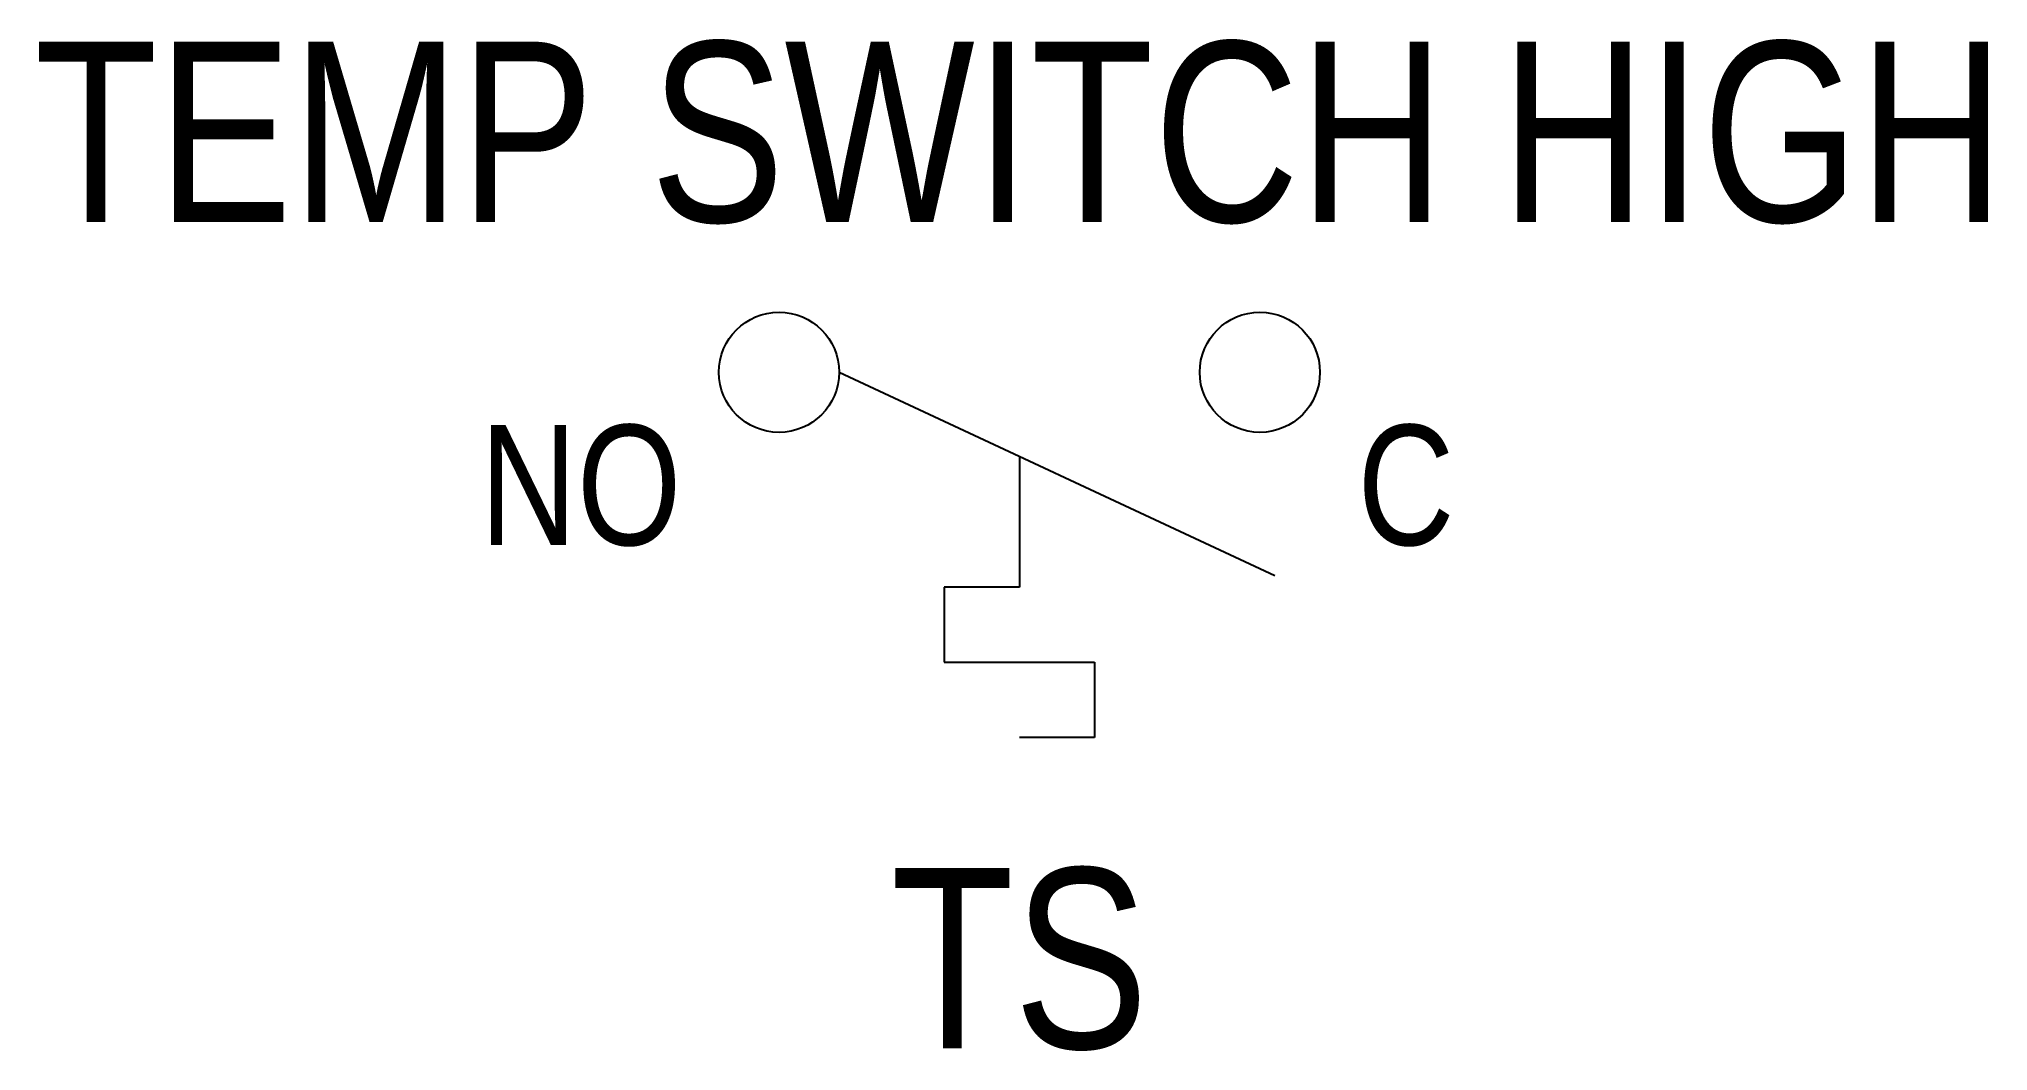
# Model space of a CAD drawing. Header units: inches. Extents: x -3.26 to 3.22, y -2.26 to 1.11.
import ezdxf
from ezdxf.enums import TextEntityAlignment as Align

# ---------------------------------------------------------------- set-up
doc = ezdxf.new("R2010")
doc.units = ezdxf.units.IN
doc.header["$MEASUREMENT"] = 0
doc.linetypes.add('HIDDEN2', pattern=[0.1875, 0.125, -0.0625])
for name, color, linetype in [('DESCCHILD', 20, 'Continuous'), ('FIELD', 7, 'HIDDEN2'), ('SYMB', 4, 'Continuous'), ('TAGS', 51, 'Continuous'), ('TEXT', 3, 'Continuous')]:
    doc.layers.add(name, color=color, linetype=linetype)
doc.styles.add('ARIEL', font='arial.ttf', dxfattribs={"width": 0.8, "height": 0.2})

# ---------------------------------------------------------------- blocks, each defined once
blk = doc.blocks.new('Temp Switch High')
at = {"layer": 'SYMB'}
for p, q in [((-0.15, 0), (0.2125, -0.169)), ((0, -0.0699), (0, -0.1788)), ((0, -0.1788), (-0.0625, -0.1788)), ((-0.0625, -0.1788), (-0.0625, -0.2413)), ((-0.0625, -0.2413), (0.0625, -0.2413)), ((0.0625, -0.2413), (0.0625, -0.3038)), ((0.0625, -0.3038), (0, -0.3038))]:
    blk.add_line(p, q, dxfattribs=at)
for centre in [(-0.2, 0), (0.2, 0)]:
    blk.add_circle(centre, 0.05, dxfattribs=at)
at = {"layer": 'DESCCHILD', "style": 'ARIEL', "width": 0.8}
for tag, p in [('DESC1', (0, 0.375)), ('DESC2', (0, 0.125))]:
    blk.add_attdef(tag, text='', height=0.15, dxfattribs=at).set_placement(p, align=Align.CENTER)
at = {"layer": 'TAGS', "style": 'ARIEL', "width": 0.8}
blk.add_attdef('TAG', text='', height=0.15, dxfattribs=at).set_placement((0, -0.5625), align=Align.CENTER)
at = {"layer": 'TEXT', "style": 'ARIEL', "width": 0.8}
blk.add_attdef('TERM01', text='', height=0.1, dxfattribs=at).set_placement((-0.2812, -0.0938), align=Align.MIDDLE_RIGHT)
blk.add_attdef('TERM02', text='', height=0.1, dxfattribs=at).set_placement((0.2812, -0.0938), align=Align.MIDDLE_LEFT)

msp = doc.modelspace()

# ---------------------------------------------------------------- block references
at = {"layer": 'FIELD', "xscale": 4, "yscale": 4, "zscale": 4}
msp.add_blockref('Temp Switch High', (0, 0), dxfattribs=at).add_auto_attribs({'TAG': 'TS', 'DESC2': 'TEMP SWITCH HIGH', 'TERM01': 'NO', 'TERM02': 'C'})

doc.saveas('drawing.dxf')
